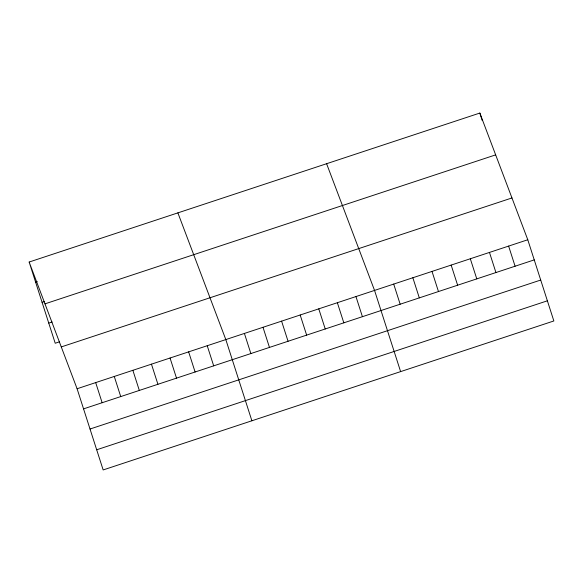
<?xml version="1.0" encoding="UTF-8"?>
<svg xmlns="http://www.w3.org/2000/svg" width="583" height="583" viewBox="0 0 583 583"><rect width="100%" height="100%" fill="white"/><g stroke="black" fill="none" stroke-linecap="round" stroke-linejoin="round"><path stroke-width="0.87" d="M29.15 262.037L479.838 113.058L527.783 239.759L553.85 320.963L103.162 469.942L77.094 388.744L29.15 262.037L55.217 343.241L59.444 341.842M35.614 282.165L37.305 281.604M42.085 302.322L44.621 301.484M44.971 303.852L495.659 154.874M48.746 323.084L52.127 321.969M61.273 346.929L511.961 197.95M77.094 388.744L527.783 239.759M83.551 408.872L534.239 259.887M90.022 429.022L540.711 280.044M96.691 449.785L547.379 300.806M326.604 163.714L374.548 290.414L400.616 371.611M177.881 212.875L225.818 339.576L251.885 420.78M479.838 113.058L482.265 120.608M508.624 246.092L515.088 266.22M489.472 252.424L495.936 272.553M470.313 258.757L476.777 278.885M451.162 265.09L457.626 285.218M432.01 271.423L438.467 291.544M412.851 277.748L419.315 297.877M393.7 284.081L400.164 304.209M355.958 296.558L362.415 316.686M337.36 302.708L343.824 322.836M318.77 308.852L325.234 328.98M300.179 314.995L306.643 335.123M281.589 321.146L288.053 341.266M262.999 327.289L269.463 347.417M244.408 333.432L250.872 353.56M207.227 345.726L213.691 365.854M188.637 351.87L195.101 371.998M170.047 358.013L176.511 378.141M151.456 364.164L157.92 384.284M132.866 370.307L139.322 390.435M114.275 376.45L120.732 396.578M95.685 382.594L102.142 402.722"/></g></svg>
